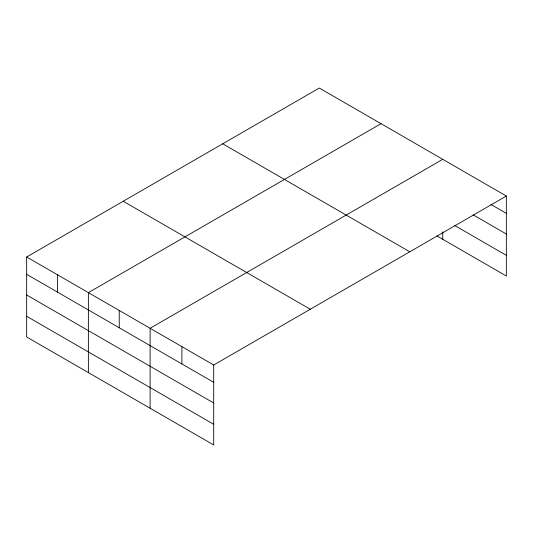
<?xml version="1.0" encoding="UTF-8"?>
<svg xmlns="http://www.w3.org/2000/svg" width="533" height="533" viewBox="0 0 533 533"><rect width="100%" height="100%" fill="white"/><g stroke="black" fill="none" stroke-linecap="round" stroke-linejoin="round"><path stroke-width="0.8" d="M506.35 196.037L319.294 88.045L26.65 256.999L26.65 336.963L213.706 444.955L213.706 364.998L506.35 196.037L506.35 276.001L437.007 235.966M381.022 123.683L88.378 292.637L88.378 372.6M442.75 159.32L150.106 328.281L150.106 408.238M490.806 204.379L506.35 213.353M473.137 214.852L506.35 234.027M454.762 225.546L506.35 255.327M222.721 143.803L409.777 251.796M123.223 201.247L310.279 309.24M26.65 256.999L213.706 364.998M26.65 274.322L213.706 382.314M26.65 294.989L213.706 402.988M26.65 316.289L213.706 424.281M442.75 231.835L442.75 239.277M181.906 346.637L181.906 363.952M119.239 310.459L119.239 327.775M57.511 274.821L57.511 292.137"/></g></svg>
